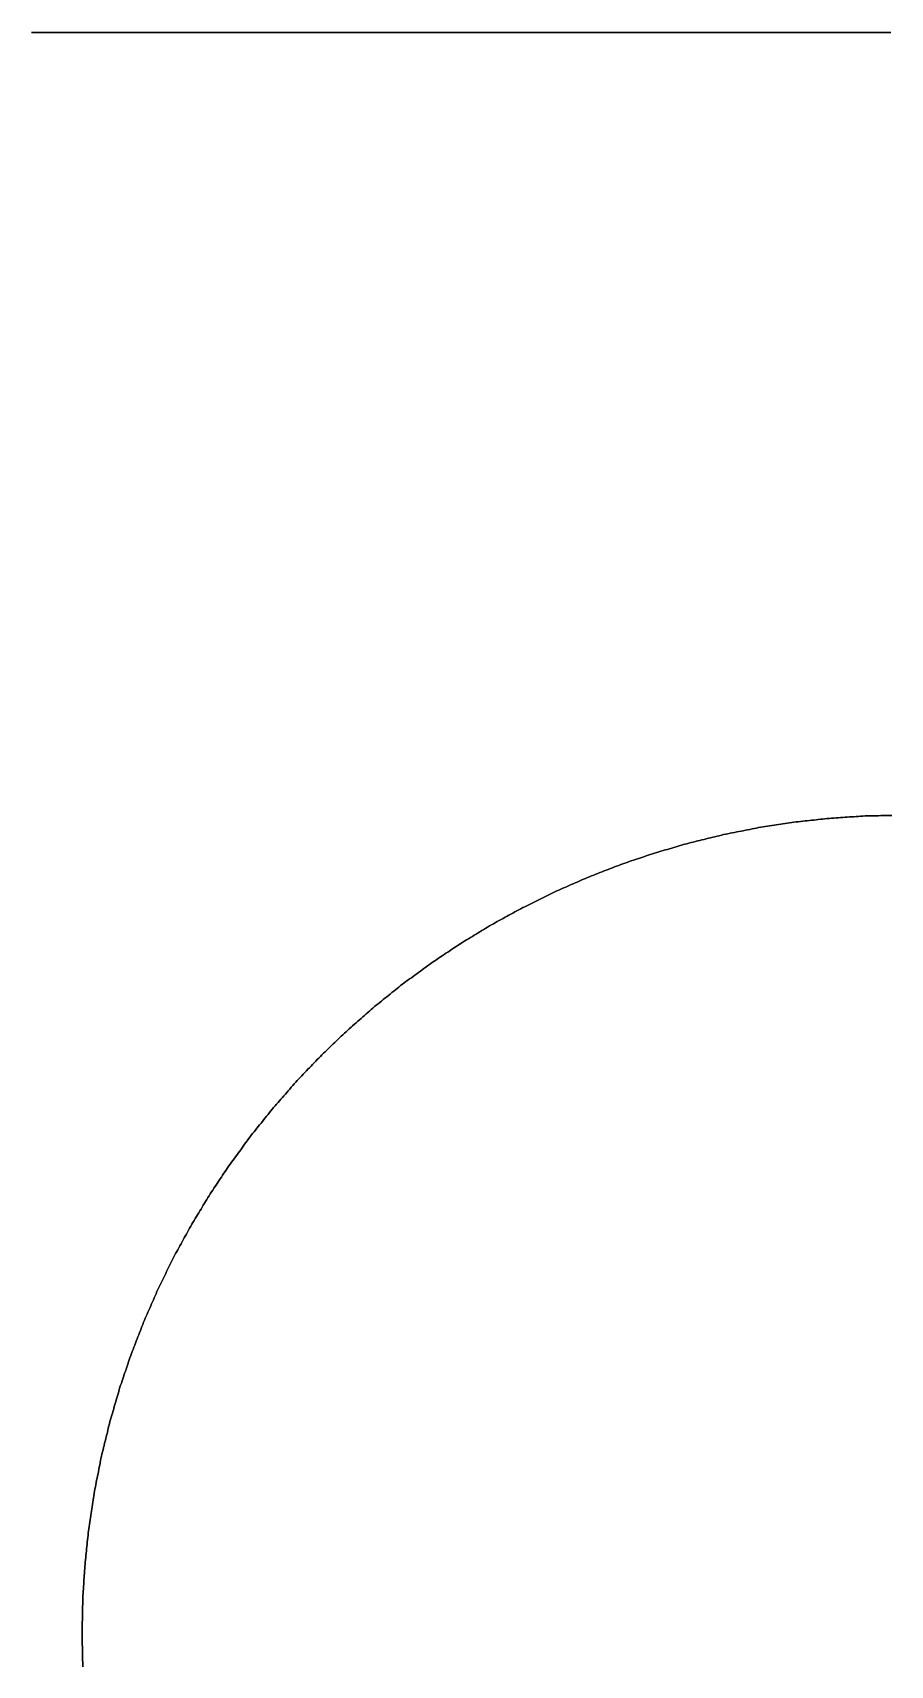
# Model space of a CAD drawing. Header units: millimetres. Extents: x -163 to 163, y 0 to 90.
# Drawn here: x 113.81 to 125.85, y 67.05 to 90 of the extents above; entities that cross this region are included whole.
import ezdxf

# ---------------------------------------------------------------- set-up
doc = ezdxf.new("R2010")
doc.units = ezdxf.units.MM

msp = doc.modelspace()

# ---------------------------------------------------------------- linework, layer by layer
for points in [[(113.789, 90), (113.825, 90), (113.861, 90), (113.898, 90), (113.934, 90), (113.97, 90), (114.006, 90), (114.042, 90), (114.079, 90), (114.115, 90), (114.151, 90), (114.188, 90), (114.224, 90), (114.26, 90), (114.296, 90), (114.332, 90), (114.369, 90), (114.405, 90), (114.441, 90), (114.478, 90), (114.514, 90), (114.55, 90), (114.586, 90), (114.623, 90), (114.659, 90), (114.695, 90), (114.731, 90), (114.768, 90), (114.804, 90), (114.84, 90), (114.876, 90), (114.913, 90), (114.949, 90), (114.985, 90), (115.021, 90), (115.058, 90), (115.094, 90), (115.13, 90), (115.166, 90), (115.203, 90), (115.239, 90), (115.275, 90), (115.311, 90), (115.348, 90), (115.384, 90), (115.42, 90), (115.456, 90), (115.493, 90), (115.529, 90), (115.565, 90), (115.601, 90), (115.638, 90), (115.674, 90), (115.71, 90), (115.746, 90), (115.782, 90), (115.819, 90), (115.855, 90), (115.891, 90), (115.928, 90), (115.964, 90), (116, 90), (116.036, 90), (116.072, 90), (116.109, 90), (116.145, 90), (116.181, 90), (116.218, 90), (116.254, 90), (116.29, 90), (116.326, 90), (116.362, 90), (116.399, 90), (116.435, 90), (116.471, 90), (116.507, 90), (116.544, 90), (116.58, 90), (116.616, 90), (116.652, 90), (116.689, 90), (116.725, 90), (116.761, 90), (116.797, 90), (116.834, 90), (116.87, 90), (116.906, 90), (116.943, 90), (116.979, 90), (117.015, 90), (117.051, 90), (117.088, 90), (117.124, 90), (117.16, 90), (117.196, 90), (117.233, 90), (117.269, 90), (117.305, 90), (117.341, 90), (117.378, 90), (117.414, 90), (117.45, 90), (117.486, 90), (117.523, 90), (117.559, 90), (117.595, 90), (117.631, 90), (117.668, 90), (117.704, 90), (117.74, 90), (117.776, 90), (117.812, 90), (117.849, 90), (117.885, 90), (117.921, 90), (117.958, 90), (117.994, 90), (118.03, 90), (118.066, 90), (118.102, 90), (118.139, 90), (118.175, 90), (118.211, 90), (118.248, 90), (118.284, 90), (118.32, 90), (118.356, 90), (118.392, 90), (118.429, 90), (118.465, 90), (118.501, 90), (118.538, 90), (118.574, 90), (118.61, 90), (118.646, 90), (118.683, 90), (118.719, 90), (118.755, 90), (118.791, 90), (118.828, 90), (118.864, 90), (118.9, 90), (118.936, 90), (118.973, 90), (119.009, 90), (119.045, 90), (119.081, 90), (119.118, 90), (119.154, 90), (119.19, 90), (119.226, 90), (119.263, 90), (119.299, 90), (119.335, 90), (119.371, 90), (119.408, 90), (119.444, 90), (119.48, 90), (119.516, 90), (119.553, 90), (119.589, 90), (119.625, 90), (119.661, 90), (119.698, 90), (119.734, 90), (119.77, 90), (119.806, 90), (119.843, 90), (119.879, 90), (119.915, 90), (119.951, 90), (119.988, 90), (120.024, 90), (120.06, 90), (120.096, 90), (120.132, 90), (120.169, 90), (120.205, 90), (120.241, 90), (120.277, 90), (120.314, 90), (120.35, 90), (120.386, 90), (120.422, 90), (120.459, 90), (120.495, 90), (120.531, 90), (120.567, 90), (120.604, 90), (120.64, 90), (120.676, 90), (120.712, 90), (120.749, 90), (120.785, 90), (120.821, 90), (120.858, 90), (120.894, 90), (120.93, 90), (120.966, 90), (121.003, 90), (121.039, 90), (121.075, 90), (121.111, 90), (121.148, 90), (121.184, 90), (121.22, 90), (121.256, 90), (121.293, 90), (121.329, 90), (121.365, 90), (121.401, 90), (121.438, 90), (121.474, 90), (121.51, 90), (121.546, 90), (121.583, 90), (121.619, 90), (121.655, 90), (121.691, 90), (121.728, 90), (121.764, 90), (121.8, 90), (121.836, 90), (121.873, 90), (121.909, 90), (121.945, 90), (121.981, 90), (122.018, 90), (122.054, 90), (122.09, 90), (122.126, 90), (122.162, 90), (122.199, 90), (122.235, 90), (122.271, 90), (122.308, 90), (122.344, 90), (122.38, 90), (122.416, 90), (122.453, 90), (122.489, 90), (122.525, 90), (122.561, 90), (122.598, 90), (122.634, 90), (122.67, 90), (122.706, 90), (122.743, 90), (122.779, 90), (122.815, 90), (122.851, 90), (122.888, 90), (122.924, 90), (122.96, 90), (122.996, 90), (123.033, 90), (123.069, 90), (123.105, 90), (123.141, 90), (123.178, 90), (123.214, 90), (123.25, 90), (123.286, 90), (123.323, 90), (123.359, 90), (123.395, 90), (123.431, 90), (123.468, 90), (123.504, 90), (123.54, 90), (123.576, 90), (123.613, 90), (123.649, 90), (123.685, 90), (123.721, 90), (123.758, 90), (123.794, 90), (123.83, 90), (123.866, 90), (123.903, 90), (123.939, 90), (123.975, 90), (124.011, 90), (124.048, 90), (124.084, 90), (124.12, 90), (124.156, 90), (124.192, 90), (124.229, 90), (124.265, 90), (124.301, 90), (124.338, 90), (124.374, 90), (124.41, 90), (124.446, 90), (124.482, 90), (124.519, 90), (124.555, 90), (124.591, 90), (124.627, 90), (124.664, 90), (124.7, 90), (124.736, 90), (124.772, 90), (124.809, 90), (124.845, 90), (124.881, 90), (124.918, 90), (124.954, 90), (124.99, 90), (125.026, 90), (125.063, 90), (125.099, 90), (125.135, 90), (125.171, 90), (125.208, 90), (125.244, 90), (125.28, 90), (125.316, 90), (125.353, 90), (125.389, 90), (125.425, 90), (125.461, 90), (125.498, 90), (125.534, 90), (125.57, 90), (125.606, 90), (125.643, 90), (125.679, 90), (125.715, 90), (125.751, 90), (125.788, 90), (125.824, 90), (125.86, 90)], [(125.86, 90), (125.824, 90), (125.788, 90), (125.751, 90), (125.715, 90), (125.679, 90), (125.643, 90), (125.606, 90), (125.57, 90), (125.534, 90), (125.498, 90), (125.461, 90), (125.425, 90), (125.389, 90), (125.353, 90), (125.316, 90), (125.28, 90), (125.244, 90), (125.208, 90), (125.171, 90), (125.135, 90), (125.099, 90), (125.063, 90), (125.026, 90), (124.99, 90), (124.954, 90), (124.918, 90), (124.881, 90), (124.845, 90), (124.809, 90), (124.772, 90), (124.736, 90), (124.7, 90), (124.664, 90), (124.627, 90), (124.591, 90), (124.555, 90), (124.519, 90), (124.482, 90), (124.446, 90), (124.41, 90), (124.374, 90), (124.338, 90), (124.301, 90), (124.265, 90), (124.229, 90), (124.192, 90), (124.156, 90), (124.12, 90), (124.084, 90), (124.048, 90), (124.011, 90), (123.975, 90), (123.939, 90), (123.903, 90), (123.866, 90), (123.83, 90), (123.794, 90), (123.758, 90), (123.721, 90), (123.685, 90), (123.649, 90), (123.613, 90), (123.576, 90), (123.54, 90), (123.504, 90), (123.468, 90), (123.431, 90), (123.395, 90), (123.359, 90), (123.323, 90), (123.286, 90), (123.25, 90), (123.214, 90), (123.178, 90), (123.141, 90), (123.105, 90), (123.069, 90), (123.033, 90), (122.996, 90), (122.96, 90), (122.924, 90), (122.888, 90), (122.851, 90), (122.815, 90), (122.779, 90), (122.743, 90), (122.706, 90), (122.67, 90), (122.634, 90), (122.598, 90), (122.561, 90), (122.525, 90), (122.489, 90), (122.453, 90), (122.416, 90), (122.38, 90), (122.344, 90), (122.308, 90), (122.271, 90), (122.235, 90), (122.199, 90), (122.162, 90), (122.126, 90), (122.09, 90), (122.054, 90), (122.018, 90), (121.981, 90), (121.945, 90), (121.909, 90), (121.873, 90), (121.836, 90), (121.8, 90), (121.764, 90), (121.728, 90), (121.691, 90), (121.655, 90), (121.619, 90), (121.583, 90), (121.546, 90), (121.51, 90), (121.474, 90), (121.438, 90), (121.401, 90), (121.365, 90), (121.329, 90), (121.293, 90), (121.256, 90), (121.22, 90), (121.184, 90), (121.148, 90), (121.111, 90), (121.075, 90), (121.039, 90), (121.003, 90), (120.966, 90), (120.93, 90), (120.894, 90), (120.858, 90), (120.821, 90), (120.785, 90), (120.749, 90), (120.712, 90), (120.676, 90), (120.64, 90), (120.604, 90), (120.567, 90), (120.531, 90), (120.495, 90), (120.459, 90), (120.422, 90), (120.386, 90), (120.35, 90), (120.314, 90), (120.277, 90), (120.241, 90), (120.205, 90), (120.169, 90), (120.132, 90), (120.096, 90), (120.06, 90), (120.024, 90), (119.988, 90), (119.951, 90), (119.915, 90), (119.879, 90), (119.843, 90), (119.806, 90), (119.77, 90), (119.734, 90), (119.698, 90), (119.661, 90), (119.625, 90), (119.589, 90), (119.553, 90), (119.516, 90), (119.48, 90), (119.444, 90), (119.408, 90), (119.371, 90), (119.335, 90), (119.299, 90), (119.263, 90), (119.226, 90), (119.19, 90), (119.154, 90), (119.118, 90), (119.081, 90), (119.045, 90), (119.009, 90), (118.973, 90), (118.936, 90), (118.9, 90), (118.864, 90), (118.828, 90), (118.791, 90), (118.755, 90), (118.719, 90), (118.683, 90), (118.646, 90), (118.61, 90), (118.574, 90), (118.538, 90), (118.501, 90), (118.465, 90), (118.429, 90), (118.392, 90), (118.356, 90), (118.32, 90), (118.284, 90), (118.248, 90), (118.211, 90), (118.175, 90), (118.139, 90), (118.102, 90), (118.066, 90), (118.03, 90), (117.994, 90), (117.958, 90), (117.921, 90), (117.885, 90), (117.849, 90), (117.812, 90), (117.776, 90), (117.74, 90), (117.704, 90), (117.668, 90), (117.631, 90), (117.595, 90), (117.559, 90), (117.523, 90), (117.486, 90), (117.45, 90), (117.414, 90), (117.378, 90), (117.341, 90), (117.305, 90), (117.269, 90), (117.233, 90), (117.196, 90), (117.16, 90), (117.124, 90), (117.088, 90), (117.051, 90), (117.015, 90), (116.979, 90), (116.943, 90), (116.906, 90), (116.87, 90), (116.834, 90), (116.797, 90), (116.761, 90), (116.725, 90), (116.689, 90), (116.652, 90), (116.616, 90), (116.58, 90), (116.544, 90), (116.507, 90), (116.471, 90), (116.435, 90), (116.399, 90), (116.362, 90), (116.326, 90), (116.29, 90), (116.254, 90), (116.218, 90), (116.181, 90), (116.145, 90), (116.109, 90), (116.072, 90), (116.036, 90), (116, 90), (115.964, 90), (115.928, 90), (115.891, 90), (115.855, 90), (115.819, 90), (115.782, 90), (115.746, 90), (115.71, 90), (115.674, 90), (115.638, 90), (115.601, 90), (115.565, 90), (115.529, 90), (115.493, 90), (115.456, 90), (115.42, 90), (115.384, 90), (115.348, 90), (115.311, 90), (115.275, 90), (115.239, 90), (115.203, 90), (115.166, 90), (115.13, 90), (115.094, 90), (115.058, 90), (115.021, 90), (114.985, 90), (114.949, 90), (114.913, 90), (114.876, 90), (114.84, 90), (114.804, 90), (114.768, 90), (114.731, 90), (114.695, 90), (114.659, 90), (114.623, 90), (114.586, 90), (114.55, 90), (114.514, 90), (114.478, 90), (114.441, 90), (114.405, 90), (114.369, 90), (114.332, 90), (114.296, 90), (114.26, 90), (114.224, 90), (114.188, 90), (114.151, 90), (114.115, 90), (114.079, 90), (114.042, 90), (114.006, 90), (113.97, 90), (113.934, 90), (113.898, 90), (113.861, 90), (113.825, 90), (113.789, 90)], [(125.875, 78.997), (125.843, 78.997), (125.812, 78.996), (125.781, 78.995), (125.749, 78.995), (125.718, 78.994), (125.686, 78.993), (125.655, 78.992), (125.624, 78.992), (125.592, 78.991), (125.561, 78.99), (125.53, 78.99), (125.498, 78.989), (125.467, 78.987), (125.436, 78.985), (125.405, 78.983), (125.373, 78.981), (125.342, 78.979), (125.311, 78.977), (125.279, 78.975), (125.248, 78.973), (125.217, 78.971), (125.185, 78.969), (125.154, 78.966), (125.123, 78.964), (125.092, 78.962), (125.06, 78.96), (125.029, 78.958), (124.998, 78.956), (124.967, 78.953), (124.935, 78.949), (124.904, 78.946), (124.873, 78.943), (124.842, 78.939), (124.811, 78.936), (124.78, 78.932), (124.748, 78.929), (124.717, 78.926), (124.686, 78.922), (124.655, 78.919), (124.624, 78.915), (124.592, 78.912), (124.561, 78.908), (124.53, 78.905), (124.499, 78.902), (124.468, 78.897), (124.437, 78.892), (124.406, 78.887), (124.375, 78.883), (124.344, 78.878), (124.313, 78.873), (124.282, 78.868), (124.251, 78.863), (124.22, 78.859), (124.189, 78.854), (124.158, 78.849), (124.127, 78.844), (124.096, 78.84), (124.065, 78.835), (124.034, 78.83), (124.003, 78.825), (123.972, 78.819), (123.942, 78.813), (123.911, 78.807), (123.88, 78.801), (123.849, 78.795), (123.819, 78.789), (123.788, 78.782), (123.757, 78.776), (123.726, 78.77), (123.695, 78.764), (123.665, 78.758), (123.634, 78.752), (123.603, 78.746), (123.572, 78.74), (123.542, 78.734), (123.511, 78.727), (123.48, 78.72), (123.45, 78.712), (123.42, 78.705), (123.389, 78.698), (123.359, 78.69), (123.328, 78.683), (123.298, 78.675), (123.267, 78.668), (123.237, 78.66), (123.206, 78.653), (123.176, 78.645), (123.145, 78.638), (123.115, 78.631), (123.085, 78.623), (123.054, 78.616), (123.024, 78.608), (122.993, 78.599), (122.963, 78.591), (122.933, 78.582), (122.903, 78.573), (122.873, 78.564), (122.843, 78.555), (122.813, 78.547), (122.783, 78.538), (122.753, 78.529), (122.723, 78.52), (122.692, 78.512), (122.662, 78.503), (122.632, 78.494), (122.602, 78.485), (122.572, 78.477), (122.542, 78.468), (122.512, 78.458), (122.482, 78.448), (122.453, 78.438), (122.423, 78.427), (122.393, 78.417), (122.364, 78.407), (122.334, 78.397), (122.304, 78.387), (122.275, 78.377), (122.245, 78.367), (122.215, 78.357), (122.186, 78.347), (122.156, 78.337), (122.126, 78.327), (122.096, 78.317), (122.067, 78.306), (122.038, 78.295), (122.008, 78.284), (121.979, 78.272), (121.95, 78.261), (121.921, 78.25), (121.891, 78.238), (121.862, 78.227), (121.833, 78.216), (121.804, 78.204), (121.775, 78.193), (121.745, 78.181), (121.716, 78.17), (121.687, 78.159), (121.658, 78.147), (121.628, 78.136), (121.599, 78.125), (121.57, 78.112), (121.542, 78.099), (121.513, 78.087), (121.484, 78.074), (121.456, 78.061), (121.427, 78.049), (121.398, 78.036), (121.37, 78.024), (121.341, 78.011), (121.312, 77.998), (121.283, 77.986), (121.255, 77.973), (121.226, 77.96), (121.197, 77.948), (121.169, 77.935), (121.14, 77.923), (121.112, 77.909), (121.084, 77.895), (121.056, 77.881), (121.027, 77.867), (120.999, 77.853), (120.971, 77.839), (120.943, 77.825), (120.915, 77.812), (120.887, 77.798), (120.859, 77.784), (120.831, 77.77), (120.802, 77.756), (120.774, 77.742), (120.746, 77.728), (120.718, 77.714), (120.69, 77.701), (120.662, 77.686), (120.635, 77.67), (120.607, 77.655), (120.58, 77.64), (120.552, 77.625), (120.525, 77.61), (120.497, 77.595), (120.47, 77.58), (120.442, 77.565), (120.415, 77.55), (120.387, 77.535), (120.36, 77.52), (120.332, 77.505), (120.305, 77.489), (120.277, 77.474), (120.25, 77.459), (120.223, 77.443), (120.196, 77.427), (120.17, 77.41), (120.143, 77.394), (120.116, 77.378), (120.089, 77.362), (120.062, 77.345), (120.036, 77.329), (120.009, 77.313), (119.982, 77.297), (119.955, 77.28), (119.928, 77.264), (119.901, 77.248), (119.875, 77.232), (119.848, 77.215), (119.821, 77.199), (119.795, 77.182), (119.769, 77.164), (119.743, 77.147), (119.717, 77.129), (119.691, 77.112), (119.665, 77.094), (119.639, 77.077), (119.612, 77.06), (119.586, 77.042), (119.56, 77.025), (119.534, 77.007), (119.508, 76.99), (119.482, 76.973), (119.456, 76.955), (119.43, 76.938), (119.404, 76.92), (119.379, 76.902), (119.353, 76.883), (119.328, 76.865), (119.303, 76.846), (119.277, 76.828), (119.252, 76.809), (119.227, 76.79), (119.202, 76.772), (119.176, 76.753), (119.151, 76.735), (119.126, 76.716), (119.1, 76.698), (119.075, 76.679), (119.05, 76.661), (119.025, 76.642), (118.999, 76.624), (118.975, 76.604), (118.95, 76.584), (118.926, 76.565), (118.901, 76.545), (118.877, 76.525), (118.853, 76.506), (118.828, 76.486), (118.804, 76.467), (118.779, 76.447), (118.755, 76.427), (118.73, 76.408), (118.706, 76.388), (118.681, 76.368), (118.657, 76.349), (118.632, 76.329), (118.608, 76.31), (118.584, 76.289), (118.561, 76.268), (118.537, 76.247), (118.514, 76.227), (118.49, 76.206), (118.466, 76.185), (118.443, 76.165), (118.419, 76.144), (118.396, 76.123), (118.372, 76.103), (118.349, 76.082), (118.325, 76.061), (118.301, 76.041), (118.278, 76.02), (118.254, 75.999), (118.231, 75.979), (118.208, 75.957), (118.185, 75.935), (118.163, 75.914), (118.14, 75.892), (118.117, 75.87), (118.095, 75.849), (118.072, 75.827), (118.049, 75.805), (118.027, 75.784), (118.004, 75.762), (117.982, 75.74), (117.959, 75.718), (117.936, 75.697), (117.914, 75.675), (117.891, 75.653), (117.868, 75.632), (117.847, 75.609), (117.825, 75.586), (117.803, 75.564), (117.782, 75.541), (117.76, 75.518), (117.738, 75.496), (117.716, 75.473), (117.695, 75.451), (117.673, 75.428), (117.651, 75.405), (117.63, 75.383), (117.608, 75.36), (117.586, 75.337), (117.565, 75.315), (117.543, 75.292), (117.521, 75.269), (117.501, 75.246), (117.48, 75.222), (117.459, 75.199), (117.439, 75.175), (117.418, 75.151), (117.397, 75.128), (117.377, 75.104), (117.356, 75.081), (117.335, 75.057), (117.315, 75.034), (117.294, 75.01), (117.273, 74.986), (117.253, 74.963), (117.232, 74.939), (117.211, 74.916), (117.19, 74.892), (117.171, 74.868), (117.151, 74.843), (117.132, 74.819), (117.112, 74.794), (117.092, 74.77), (117.073, 74.745), (117.053, 74.721), (117.033, 74.696), (117.014, 74.672), (116.994, 74.647), (116.975, 74.623), (116.955, 74.599), (116.935, 74.574), (116.916, 74.55), (116.896, 74.525), (116.876, 74.501), (116.858, 74.475), (116.839, 74.45), (116.821, 74.425), (116.802, 74.4), (116.784, 74.374), (116.765, 74.349), (116.747, 74.324), (116.728, 74.298), (116.71, 74.273), (116.691, 74.248), (116.672, 74.223), (116.654, 74.197), (116.635, 74.172), (116.617, 74.147), (116.598, 74.121), (116.58, 74.096), (116.562, 74.07), (116.545, 74.044), (116.527, 74.018), (116.51, 73.992), (116.493, 73.966), (116.475, 73.94), (116.458, 73.914), (116.44, 73.888), (116.423, 73.861), (116.406, 73.835), (116.388, 73.809), (116.371, 73.783), (116.353, 73.757), (116.336, 73.731), (116.318, 73.705), (116.301, 73.679), (116.285, 73.652), (116.268, 73.625), (116.252, 73.599), (116.236, 73.572), (116.22, 73.545), (116.203, 73.518), (116.187, 73.491), (116.171, 73.464), (116.155, 73.438), (116.138, 73.411), (116.122, 73.384), (116.106, 73.357), (116.09, 73.33), (116.073, 73.304), (116.057, 73.277), (116.041, 73.25), (116.026, 73.223), (116.011, 73.195), (115.995, 73.168), (115.98, 73.14), (115.965, 73.113), (115.95, 73.085), (115.935, 73.058), (115.92, 73.03), (115.905, 73.003), (115.89, 72.975), (115.875, 72.948), (115.86, 72.92), (115.845, 72.893), (115.83, 72.865), (115.814, 72.838), (115.799, 72.81), (115.786, 72.782), (115.772, 72.754), (115.758, 72.726), (115.744, 72.698), (115.73, 72.669), (115.716, 72.641), (115.702, 72.613), (115.688, 72.585), (115.675, 72.557), (115.661, 72.529), (115.647, 72.501), (115.633, 72.473), (115.619, 72.444), (115.605, 72.416), (115.591, 72.388), (115.577, 72.36), (115.565, 72.331), (115.552, 72.303), (115.54, 72.274), (115.527, 72.245), (115.514, 72.217), (115.502, 72.188), (115.489, 72.159), (115.476, 72.13), (115.464, 72.102), (115.451, 72.073), (115.439, 72.044), (115.426, 72.016), (115.413, 71.987), (115.401, 71.958), (115.388, 71.93), (115.375, 71.901), (115.364, 71.872), (115.353, 71.842), (115.341, 71.813), (115.33, 71.784), (115.319, 71.755), (115.307, 71.725), (115.296, 71.696), (115.284, 71.667), (115.273, 71.638), (115.262, 71.609), (115.25, 71.579), (115.239, 71.55), (115.228, 71.521), (115.216, 71.492), (115.205, 71.462), (115.194, 71.433), (115.183, 71.404), (115.173, 71.374), (115.163, 71.344), (115.153, 71.314), (115.143, 71.285), (115.133, 71.255), (115.123, 71.225), (115.113, 71.196), (115.103, 71.166), (115.093, 71.136), (115.083, 71.107), (115.073, 71.077), (115.062, 71.047), (115.052, 71.018), (115.042, 70.988), (115.032, 70.958), (115.023, 70.928), (115.015, 70.898), (115.006, 70.868), (114.997, 70.838), (114.988, 70.808), (114.98, 70.777), (114.971, 70.747), (114.962, 70.717), (114.953, 70.687), (114.945, 70.657), (114.936, 70.627), (114.927, 70.597), (114.918, 70.567), (114.909, 70.537), (114.901, 70.507), (114.892, 70.476), (114.884, 70.446), (114.877, 70.415), (114.869, 70.385), (114.862, 70.355), (114.855, 70.324), (114.847, 70.294), (114.84, 70.263), (114.832, 70.233), (114.825, 70.202), (114.817, 70.172), (114.81, 70.141), (114.802, 70.111), (114.795, 70.08), (114.788, 70.05), (114.78, 70.02), (114.773, 69.989), (114.766, 69.958), (114.76, 69.928), (114.754, 69.897), (114.748, 69.866), (114.742, 69.835), (114.736, 69.805), (114.73, 69.774), (114.724, 69.743), (114.718, 69.712), (114.711, 69.681), (114.705, 69.651), (114.699, 69.62), (114.693, 69.589), (114.687, 69.558), (114.681, 69.528), (114.675, 69.497), (114.67, 69.466), (114.665, 69.435), (114.66, 69.404), (114.656, 69.373), (114.651, 69.342), (114.646, 69.311), (114.641, 69.28), (114.637, 69.249), (114.632, 69.218), (114.627, 69.187), (114.622, 69.156), (114.617, 69.125), (114.613, 69.094), (114.608, 69.063), (114.603, 69.032), (114.598, 69.001), (114.595, 68.97), (114.592, 68.939), (114.588, 68.908), (114.585, 68.876), (114.581, 68.845), (114.578, 68.814), (114.574, 68.783), (114.571, 68.752), (114.568, 68.72), (114.564, 68.689), (114.561, 68.658), (114.557, 68.627), (114.554, 68.596), (114.551, 68.565), (114.547, 68.533), (114.544, 68.502), (114.542, 68.471), (114.54, 68.44), (114.538, 68.408), (114.536, 68.377), (114.534, 68.346), (114.531, 68.315), (114.529, 68.283), (114.527, 68.252), (114.525, 68.221), (114.523, 68.189), (114.521, 68.158), (114.519, 68.127), (114.517, 68.095), (114.515, 68.064), (114.513, 68.033), (114.511, 68.002), (114.51, 67.97), (114.51, 67.939), (114.509, 67.908), (114.508, 67.876), (114.508, 67.845), (114.507, 67.814), (114.506, 67.782), (114.505, 67.751), (114.505, 67.719), (114.504, 67.688), (114.503, 67.657), (114.503, 67.625), (114.502, 67.594), (114.501, 67.563), (114.501, 67.531), (114.5, 67.5), (114.501, 67.531), (114.501, 67.563), (114.502, 67.594), (114.503, 67.625), (114.503, 67.657), (114.504, 67.688), (114.505, 67.719), (114.505, 67.751), (114.506, 67.782), (114.507, 67.814), (114.508, 67.845), (114.508, 67.876), (114.509, 67.908), (114.51, 67.939), (114.51, 67.97), (114.511, 68.002), (114.513, 68.033), (114.515, 68.064), (114.517, 68.095), (114.519, 68.127), (114.521, 68.158), (114.523, 68.189), (114.525, 68.221), (114.527, 68.252), (114.529, 68.283), (114.531, 68.315), (114.534, 68.346), (114.536, 68.377), (114.538, 68.408), (114.54, 68.44), (114.542, 68.471), (114.544, 68.502), (114.547, 68.533), (114.551, 68.565), (114.554, 68.596), (114.557, 68.627), (114.561, 68.658), (114.564, 68.689), (114.568, 68.72), (114.571, 68.752), (114.574, 68.783), (114.578, 68.814), (114.581, 68.845), (114.585, 68.876), (114.588, 68.908), (114.592, 68.939), (114.595, 68.97), (114.598, 69.001), (114.603, 69.032), (114.608, 69.063), (114.613, 69.094), (114.617, 69.125), (114.622, 69.156), (114.627, 69.187), (114.632, 69.218), (114.637, 69.249), (114.641, 69.28), (114.646, 69.311), (114.651, 69.342), (114.656, 69.373), (114.66, 69.404), (114.665, 69.435), (114.67, 69.466), (114.675, 69.497), (114.681, 69.528), (114.687, 69.558), (114.693, 69.589), (114.699, 69.62), (114.705, 69.651), (114.711, 69.681), (114.718, 69.712), (114.724, 69.743), (114.73, 69.774), (114.736, 69.805), (114.742, 69.835), (114.748, 69.866), (114.754, 69.897), (114.76, 69.928), (114.766, 69.958), (114.773, 69.989), (114.78, 70.02), (114.788, 70.05), (114.795, 70.08), (114.802, 70.111), (114.81, 70.141), (114.817, 70.172), (114.825, 70.202), (114.832, 70.233), (114.84, 70.263), (114.847, 70.294), (114.855, 70.324), (114.862, 70.355), (114.869, 70.385), (114.877, 70.415), (114.884, 70.446), (114.892, 70.476), (114.901, 70.507), (114.909, 70.537), (114.918, 70.567), (114.927, 70.597), (114.936, 70.627), (114.945, 70.657), (114.953, 70.687), (114.962, 70.717), (114.971, 70.747), (114.98, 70.777), (114.988, 70.808), (114.997, 70.838), (115.006, 70.868), (115.015, 70.898), (115.023, 70.928), (115.032, 70.958), (115.042, 70.988), (115.052, 71.018), (115.062, 71.047), (115.073, 71.077), (115.083, 71.107), (115.093, 71.136), (115.103, 71.166), (115.113, 71.196), (115.123, 71.225), (115.133, 71.255), (115.143, 71.285), (115.153, 71.314), (115.163, 71.344), (115.173, 71.374), (115.183, 71.404), (115.194, 71.433), (115.205, 71.462), (115.216, 71.492), (115.228, 71.521), (115.239, 71.55), (115.25, 71.579), (115.262, 71.609), (115.273, 71.638), (115.284, 71.667), (115.296, 71.696), (115.307, 71.725), (115.319, 71.755), (115.33, 71.784), (115.341, 71.813), (115.353, 71.842), (115.364, 71.872), (115.375, 71.901), (115.388, 71.93), (115.401, 71.958), (115.413, 71.987), (115.426, 72.016), (115.439, 72.044), (115.451, 72.073), (115.464, 72.102), (115.476, 72.13), (115.489, 72.159), (115.502, 72.188), (115.514, 72.217), (115.527, 72.245), (115.54, 72.274), (115.552, 72.303), (115.565, 72.331), (115.577, 72.36), (115.591, 72.388), (115.605, 72.416), (115.619, 72.444), (115.633, 72.473), (115.647, 72.501), (115.661, 72.529), (115.675, 72.557), (115.688, 72.585), (115.702, 72.613), (115.716, 72.641), (115.73, 72.669), (115.744, 72.698), (115.758, 72.726), (115.772, 72.754), (115.786, 72.782), (115.799, 72.81), (115.814, 72.838), (115.83, 72.865), (115.845, 72.893), (115.86, 72.92), (115.875, 72.948), (115.89, 72.975), (115.905, 73.003), (115.92, 73.03), (115.935, 73.058), (115.95, 73.085), (115.965, 73.113), (115.98, 73.14), (115.995, 73.168), (116.011, 73.195), (116.026, 73.223), (116.041, 73.25), (116.057, 73.277), (116.073, 73.304), (116.09, 73.33), (116.106, 73.357), (116.122, 73.384), (116.138, 73.411), (116.155, 73.438), (116.171, 73.464), (116.187, 73.491), (116.203, 73.518), (116.22, 73.545), (116.236, 73.572), (116.252, 73.599), (116.268, 73.625), (116.285, 73.652), (116.301, 73.679), (116.318, 73.705), (116.336, 73.731), (116.353, 73.757), (116.371, 73.783), (116.388, 73.809), (116.406, 73.835), (116.423, 73.861), (116.44, 73.888), (116.458, 73.914), (116.475, 73.94), (116.493, 73.966), (116.51, 73.992), (116.527, 74.018), (116.545, 74.044), (116.562, 74.07), (116.58, 74.096), (116.598, 74.121), (116.617, 74.147), (116.635, 74.172), (116.654, 74.197), (116.672, 74.223), (116.691, 74.248), (116.71, 74.273), (116.728, 74.298), (116.747, 74.324), (116.765, 74.349), (116.784, 74.374), (116.802, 74.4), (116.821, 74.425), (116.839, 74.45), (116.858, 74.475), (116.876, 74.501), (116.896, 74.525), (116.916, 74.55), (116.935, 74.574), (116.955, 74.599), (116.975, 74.623), (116.994, 74.647), (117.014, 74.672), (117.033, 74.696), (117.053, 74.721), (117.073, 74.745), (117.092, 74.77), (117.112, 74.794), (117.132, 74.819), (117.151, 74.843), (117.171, 74.868), (117.19, 74.892), (117.211, 74.916), (117.232, 74.939), (117.253, 74.963), (117.273, 74.986), (117.294, 75.01), (117.315, 75.034), (117.335, 75.057), (117.356, 75.081), (117.377, 75.104), (117.397, 75.128), (117.418, 75.151), (117.439, 75.175), (117.459, 75.199), (117.48, 75.222), (117.501, 75.246), (117.521, 75.269), (117.543, 75.292), (117.565, 75.315), (117.586, 75.337), (117.608, 75.36), (117.63, 75.383), (117.651, 75.405), (117.673, 75.428), (117.695, 75.451), (117.716, 75.473), (117.738, 75.496), (117.76, 75.518), (117.782, 75.541), (117.803, 75.564), (117.825, 75.586), (117.847, 75.609), (117.868, 75.632), (117.891, 75.653), (117.914, 75.675), (117.936, 75.697), (117.959, 75.718), (117.982, 75.74), (118.004, 75.762), (118.027, 75.784), (118.049, 75.805), (118.072, 75.827), (118.095, 75.849), (118.117, 75.87), (118.14, 75.892), (118.163, 75.914), (118.185, 75.935), (118.208, 75.957), (118.231, 75.979), (118.254, 75.999), (118.278, 76.02), (118.301, 76.041), (118.325, 76.061), (118.349, 76.082), (118.372, 76.103), (118.396, 76.123), (118.419, 76.144), (118.443, 76.165), (118.466, 76.185), (118.49, 76.206), (118.514, 76.227), (118.537, 76.247), (118.561, 76.268), (118.584, 76.289), (118.608, 76.31), (118.632, 76.329), (118.657, 76.349), (118.681, 76.368), (118.706, 76.388), (118.73, 76.408), (118.755, 76.427), (118.779, 76.447), (118.804, 76.467), (118.828, 76.486), (118.853, 76.506), (118.877, 76.525), (118.901, 76.545), (118.926, 76.565), (118.95, 76.584), (118.975, 76.604), (118.999, 76.624), (119.025, 76.642), (119.05, 76.661), (119.075, 76.679), (119.1, 76.698), (119.126, 76.716), (119.151, 76.735), (119.176, 76.753), (119.202, 76.772), (119.227, 76.79), (119.252, 76.809), (119.277, 76.828), (119.303, 76.846), (119.328, 76.865), (119.353, 76.883), (119.379, 76.902), (119.404, 76.92), (119.43, 76.938), (119.456, 76.955), (119.482, 76.973), (119.508, 76.99), (119.534, 77.007), (119.56, 77.025), (119.586, 77.042), (119.612, 77.06), (119.639, 77.077), (119.665, 77.094), (119.691, 77.112), (119.717, 77.129), (119.743, 77.147), (119.769, 77.164), (119.795, 77.182), (119.821, 77.199), (119.848, 77.215), (119.875, 77.232), (119.901, 77.248), (119.928, 77.264), (119.955, 77.28), (119.982, 77.297), (120.009, 77.313), (120.036, 77.329), (120.062, 77.345), (120.089, 77.362), (120.116, 77.378), (120.143, 77.394), (120.17, 77.41), (120.196, 77.427), (120.223, 77.443), (120.25, 77.459), (120.277, 77.474), (120.305, 77.489), (120.332, 77.505), (120.36, 77.52), (120.387, 77.535), (120.415, 77.55), (120.442, 77.565), (120.47, 77.58), (120.497, 77.595), (120.525, 77.61), (120.552, 77.625), (120.58, 77.64), (120.607, 77.655), (120.635, 77.67), (120.662, 77.686), (120.69, 77.701), (120.718, 77.714), (120.746, 77.728), (120.774, 77.742), (120.802, 77.756), (120.831, 77.77), (120.859, 77.784), (120.887, 77.798), (120.915, 77.812), (120.943, 77.825), (120.971, 77.839), (120.999, 77.853), (121.027, 77.867), (121.056, 77.881), (121.084, 77.895), (121.112, 77.909), (121.14, 77.923), (121.169, 77.935), (121.197, 77.948), (121.226, 77.96), (121.255, 77.973), (121.283, 77.986), (121.312, 77.998), (121.341, 78.011), (121.37, 78.024), (121.398, 78.036), (121.427, 78.049), (121.456, 78.061), (121.484, 78.074), (121.513, 78.087), (121.542, 78.099), (121.57, 78.112), (121.599, 78.125), (121.628, 78.136), (121.658, 78.147), (121.687, 78.159), (121.716, 78.17), (121.745, 78.181), (121.775, 78.193), (121.804, 78.204), (121.833, 78.216), (121.862, 78.227), (121.891, 78.238), (121.921, 78.25), (121.95, 78.261), (121.979, 78.272), (122.008, 78.284), (122.038, 78.295), (122.067, 78.306), (122.096, 78.317), (122.126, 78.327), (122.156, 78.337), (122.186, 78.347), (122.215, 78.357), (122.245, 78.367), (122.275, 78.377), (122.304, 78.387), (122.334, 78.397), (122.364, 78.407), (122.393, 78.417), (122.423, 78.427), (122.453, 78.438), (122.482, 78.448), (122.512, 78.458), (122.542, 78.468), (122.572, 78.477), (122.602, 78.485), (122.632, 78.494), (122.662, 78.503), (122.692, 78.512), (122.723, 78.52), (122.753, 78.529), (122.783, 78.538), (122.813, 78.547), (122.843, 78.555), (122.873, 78.564), (122.903, 78.573), (122.933, 78.582), (122.963, 78.591), (122.993, 78.599), (123.024, 78.608), (123.054, 78.616), (123.085, 78.623), (123.115, 78.631), (123.145, 78.638), (123.176, 78.645), (123.206, 78.653), (123.237, 78.66), (123.267, 78.668), (123.298, 78.675), (123.328, 78.683), (123.359, 78.69), (123.389, 78.698), (123.42, 78.705), (123.45, 78.712), (123.48, 78.72), (123.511, 78.727), (123.542, 78.734), (123.572, 78.74), (123.603, 78.746), (123.634, 78.752), (123.665, 78.758), (123.695, 78.764), (123.726, 78.77), (123.757, 78.776), (123.788, 78.782), (123.819, 78.789), (123.849, 78.795), (123.88, 78.801), (123.911, 78.807), (123.942, 78.813), (123.972, 78.819), (124.003, 78.825), (124.034, 78.83), (124.065, 78.835), (124.096, 78.84), (124.127, 78.844), (124.158, 78.849), (124.189, 78.854), (124.22, 78.859), (124.251, 78.863), (124.282, 78.868), (124.313, 78.873), (124.344, 78.878), (124.375, 78.883), (124.406, 78.887), (124.437, 78.892), (124.468, 78.897), (124.499, 78.902), (124.53, 78.905), (124.561, 78.908), (124.592, 78.912), (124.624, 78.915), (124.655, 78.919), (124.686, 78.922), (124.717, 78.926), (124.748, 78.929), (124.78, 78.932), (124.811, 78.936), (124.842, 78.939), (124.873, 78.943), (124.904, 78.946), (124.935, 78.949), (124.967, 78.953), (124.998, 78.956), (125.029, 78.958), (125.06, 78.96), (125.092, 78.962), (125.123, 78.964), (125.154, 78.966), (125.185, 78.969), (125.217, 78.971), (125.248, 78.973), (125.279, 78.975), (125.311, 78.977), (125.342, 78.979), (125.373, 78.981), (125.405, 78.983), (125.436, 78.985), (125.467, 78.987), (125.498, 78.989), (125.53, 78.99), (125.561, 78.99), (125.592, 78.991), (125.624, 78.992), (125.655, 78.992), (125.686, 78.993), (125.718, 78.994), (125.749, 78.995), (125.781, 78.995), (125.812, 78.996), (125.843, 78.997), (125.875, 78.997)], [(114.51, 67.03), (114.51, 67.061), (114.509, 67.092), (114.508, 67.124), (114.508, 67.155), (114.507, 67.186), (114.506, 67.218), (114.505, 67.249), (114.505, 67.281), (114.504, 67.312), (114.503, 67.343), (114.503, 67.375), (114.502, 67.406), (114.501, 67.437), (114.501, 67.469), (114.5, 67.5), (114.501, 67.469), (114.501, 67.437), (114.502, 67.406), (114.503, 67.375), (114.503, 67.343), (114.504, 67.312), (114.505, 67.281), (114.505, 67.249), (114.506, 67.218), (114.507, 67.186), (114.508, 67.155), (114.508, 67.124), (114.509, 67.092), (114.51, 67.061), (114.51, 67.03)]]:
    msp.add_lwpolyline(points)

doc.saveas('drawing.dxf')
